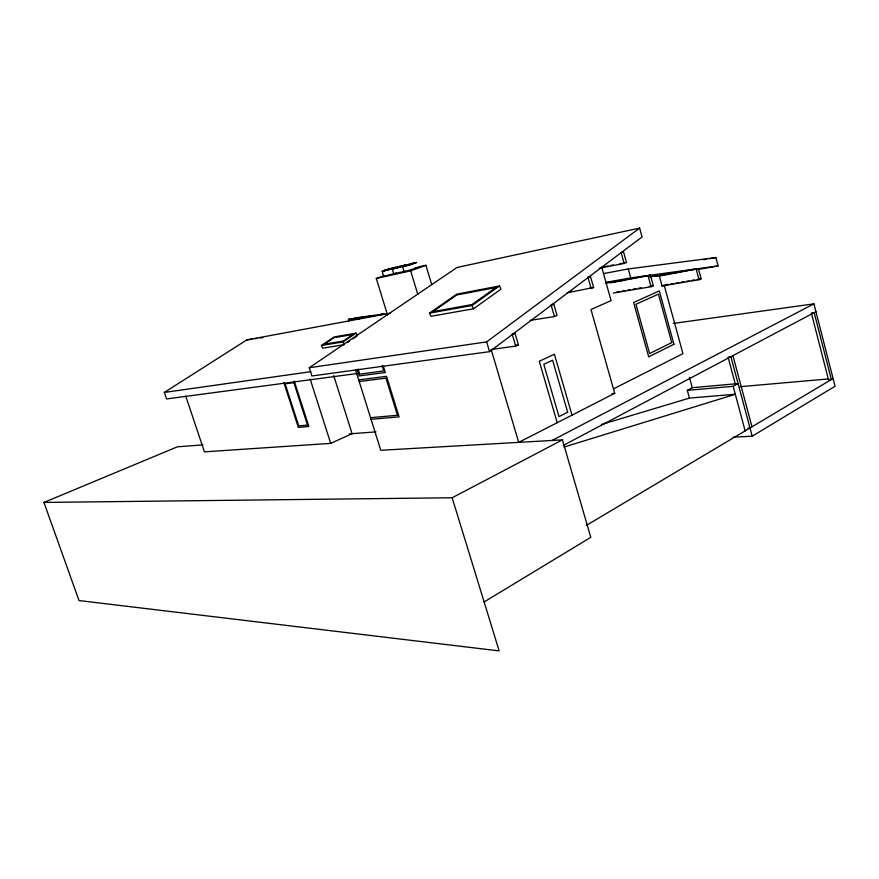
<?xml version="1.0" encoding="UTF-8"?>
<svg xmlns="http://www.w3.org/2000/svg" width="879" height="879" viewBox="0 0 879 879"><rect width="100%" height="100%" fill="white"/><g stroke="black" fill="none" stroke-linecap="round" stroke-linejoin="round"><path stroke-width="1.32" d="M489.548 351.655L642.066 236.956L639.626 228.1L457.058 267.458L309.265 367.741L311.902 375.992L489.548 351.655L486.647 341.887L639.626 228.1M473.495 308.793L500.964 289.18L499.514 285.939L456.761 294.146L429.49 313.144L430.963 316.297L473.495 308.793L472.001 305.518L429.49 313.144M472.001 305.518L499.514 285.939M347.623 342.469L349.776 341.008M352.995 338.822L356.226 336.624M344.403 344.656L322.714 348.205L321.373 345.502L343.052 341.898L355.962 333.152L357.292 335.899M321.373 345.502L334.185 336.921L355.962 333.152M418.151 267.436L404.142 271.765L405.351 271.15M356.83 373.553L166.581 398.934L164.384 392.419L246.779 339.92L390.595 313.177M403.857 271.479L394.21 273.808M404.142 271.765L402.593 266.689L406.01 265.403M393.583 273.765L383.705 276.303L384.947 275.687M393.825 274.05L392.287 269.029L396.912 267.326M484.12 601.95L590.798 537.333L562.417 439.863L380.772 450.29L355.468 369.641M733.086 437.204L752.193 436.204L835.05 386.244L813.932 303.848L673.38 323.428M383.705 276.303L382.178 271.325L385.595 270.051M586.524 525.301L833.072 378.53M687.323 390.364L733.174 386.31L738.096 383.585L692.256 387.716L687.323 390.364L689.444 398.077L735.316 394.275L563.966 447.081M563.252 445.433L815.943 311.693M452.158 497.756L499.151 650.899L78.989 600.555L43.95 502.436L452.158 497.756L562.417 439.863M552.045 440.456L813.932 303.848M608.224 265.963L601.708 267.205L611.081 300.629L590.985 309.507L614.718 393.309L518.709 442.368L491.163 349.49L515.687 346.095L518.412 344.887L515.039 333.361L512.457 333.745M613.52 388.859L682.939 353.633L664.161 285.038L662.074 285.972L659.36 276.072L661.458 275.149L649.471 276.808M662.074 285.972L699.047 279.742L701.134 278.797L698.398 268.622L659.36 276.072M185.711 396.011L204.433 451.85L330.713 443.368L352.083 433.677L333.701 375.619M613.245 293.125L651.086 286.719L653.328 285.719L650.427 275.193L605.444 283.203M405.043 265.766L404.087 266.238L406.516 265.832M610.389 282.884L650.427 275.193M515.039 333.361L512.303 334.547L515.687 346.095M530.202 320.395L554.462 316.55L557.033 315.429L553.803 304.178L551.111 304.639M394.737 268.117L393.77 268.589L397.429 267.842M384.628 270.413L383.651 270.886L388.628 269.754M553.803 304.178L551.21 305.288L554.462 316.55M566.933 292.839L593.611 287.532L590.512 276.555L587.82 277.05M590.512 276.555L588.062 277.577L591.16 288.576M624.145 263.447L626.474 262.469L623.497 251.724L621.156 252.68L624.145 263.447L599.379 268.172M43.95 502.436L177.371 446.818L202.994 444.895M395.045 273.446L396.341 272.765M413.339 263.733L415.24 262.898L412.789 263.304M392.638 268.447L394.572 267.612L384.65 270.26M387.474 314.803L376.3 278.489L410.68 270.864L425.897 265.282L431.743 284.675M376.3 278.489L383.826 275.753M391.43 268.864L396.033 267.172L386.178 269.732M394.748 267.963L398.286 266.875M405.032 265.623L408.603 264.524M412.778 264.052L407.329 265.733M390.056 269.315L392.056 268.765M400.297 266.985L404.801 265.271L401.132 266.029M406.581 265.084L410.163 263.942M390.32 269.326L382.255 271.424M398.011 266.864L399.835 266.304M398.725 267.568L406.285 264.832L399.725 266.436M601.39 424.524L689.444 398.077M410.053 264.074L411.965 263.425M398.846 267.436L392.287 269.029M411.482 263.667L416.745 262.447L402.593 266.689M415.152 268.029L416.536 267.699M417.932 267.062L425.897 265.282M610.839 265.458L613.443 264.964M619.959 263.722L622.563 263.217M348.743 321.22L348.458 319.374L358.907 317.495M378.146 315.012L381.947 314.297M378.508 315.023L384.848 313.836L358.5 317.484L358.797 319.352M603.499 273.578L628.276 268.963L715.858 257.547L718.088 265.919L697.904 269.479M703.76 259.755L706.441 259.272M709.133 258.778L715.858 257.547M605.95 282.324L630.748 277.885L718.088 265.919M654.712 276.336L697.08 268.853M569.361 291.817L572.053 291.334M589.567 288.246L593.611 287.532M616.86 291.916L619.563 291.454M622.266 290.993L624.969 290.542M627.661 290.081L630.364 289.62M633.067 289.158L635.77 288.708M638.473 288.246L641.165 287.785M649.273 286.411L653.328 285.719M665.48 284.818L668.128 284.367M670.765 283.928L673.402 283.477M676.05 283.038L678.687 282.588M681.324 282.137L683.972 281.698M686.609 281.247L689.246 280.808M691.894 280.357L694.531 279.907M697.168 279.467L701.134 278.797M309.265 367.741L486.647 341.887M246.779 339.92L252.13 339.162M254.811 338.778L257.481 338.404M260.162 338.019L262.832 337.646M164.384 392.419L310.902 371.674M348.458 319.374L357.643 318.099M360.269 317.726L362.895 317.363M366.829 316.825L369.455 316.451M515.83 345.238L518.412 344.887M605.675 282.851L622.848 280.478M351.358 318.901L356.775 318.154M359.478 317.78L363.532 317.22M366.235 316.847L374.344 315.715M812.295 312.88L814.185 312.627L831.347 379.563L828.512 379.805L811.35 313.001M358.676 379.871L386.518 376.333L399.088 416.866L371.059 419.316M359.192 381.519L385.947 378.168L397.462 415.284L370.542 417.679M728.988 356.918L730.889 356.709L752.193 436.204M612.015 393.55L614.718 393.309M740.283 386.683L828.875 378.904M349.37 433.885L376.014 431.875M748.073 428.106L749.996 427.996M343.052 341.898L343.953 343.733M283.807 382.442L298.322 427.392L308.859 426.48L294.245 381.046M310.122 378.948L330.713 443.368M358.094 369.015L359.698 374.135L383.705 370.96L382.079 365.719M357.259 369.828L359.17 375.926L385.332 372.509L383.387 366.246M410.68 270.864L417.8 294.344M557.198 422.7L539.288 361.236L554.418 354.248L572.02 415.13M628.276 268.963L630.748 277.885M648.175 276.171L651.086 286.719M689.411 377.322L692.256 387.716M728.032 357.017L735.229 383.837M733.174 386.31L745.15 430.875M696.3 269.556L699.047 279.742M732.921 355.632L751.974 426.82M495.976 287.499L471.913 304.595L432.94 311.627L456.805 294.981L495.976 287.499M352.984 334.47L343.282 341.03L324.307 344.205L333.943 337.745L352.984 334.47M567.669 412.24L559.011 416.635L543.793 364.313L552.605 360.203L567.669 412.24M673.951 344.282L648.691 356.819L633.605 302.519L659.305 290.927L673.951 344.282M671.732 342.601L649.614 353.534L635.935 304.299L658.415 294.124L671.732 342.601M293.839 382.64L285.148 383.793L298.717 425.854L307.496 425.095L293.839 382.64"/></g></svg>
